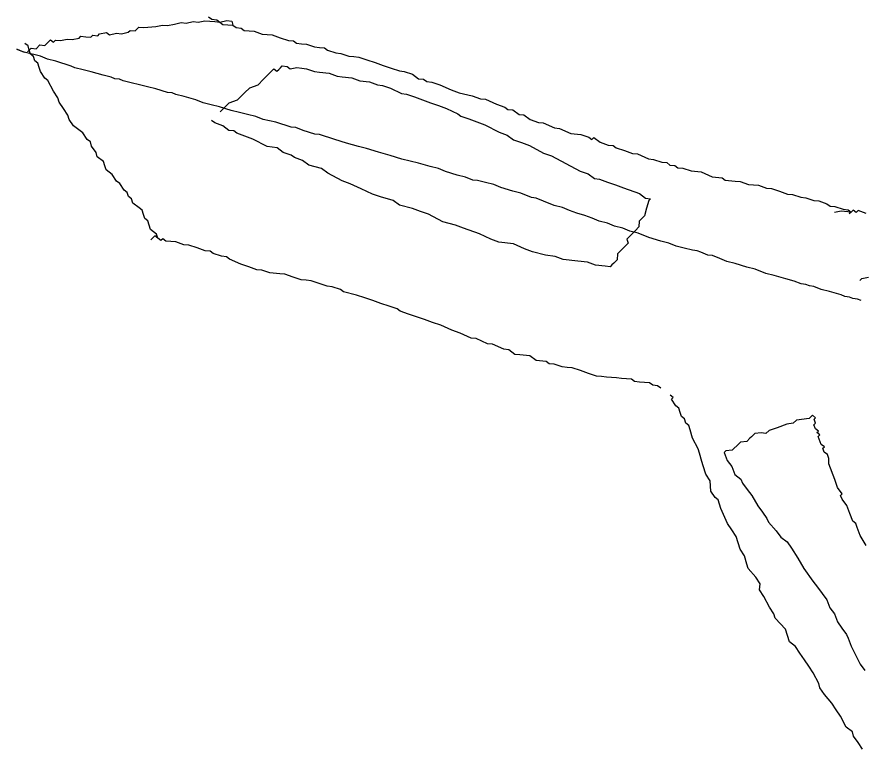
# Model space of a CAD drawing. Extents: x 229 to 776, y 34 to 447.
# Drawn here: x 228.9 to 444.3, y 260.5 to 447.2 of the extents above; entities that cross this region are included whole.
import ezdxf

# ---------------------------------------------------------------- set-up
doc = ezdxf.new("R2010")
doc.units = 0

msp = doc.modelspace()

# ---------------------------------------------------------------- linework, layer by layer
at = {"layer": '1', "color": 252}
for points in [[(231.618, 438.231, -161.239), (232.098, 438.708, -160.502), (232.098, 438.708, -160.502), (232.572, 439.191, -159.765), (233.837, 439.077, -159.154), (234.791, 440.04, -157.68), (234.791, 440.04, -157.68), (236.063, 439.926, -157.067), (236.536, 440.405, -156.332), (237.489, 441.365, -154.859), (238.281, 440.773, -154.984), (238.757, 441.254, -154.251), (240.029, 441.14, -153.634), (241.773, 441.507, -152.288), (243.039, 441.396, -151.673), (244.791, 441.76, -150.323), (244.791, 441.76, -150.323), (245.262, 442.244, -149.587), (246.537, 442.13, -148.976), (247.805, 442.014, -148.362), (248.284, 442.494, -147.626), (249.55, 442.382, -147.015), (250.021, 442.864, -146.278), (251.772, 443.227, -144.93), (252.566, 442.633, -145.055), (254.309, 443.002, -143.704), (255.58, 442.889, -143.094), (257.326, 443.256, -141.745), (257.8, 443.74, -141.01), (259.072, 443.625, -140.394), (260.019, 444.585, -138.923), (261.289, 444.472, -138.309), (264.308, 444.726, -136.347), (266.054, 445.092, -134.999), (267.323, 444.978, -134.387), (269.069, 445.343, -133.038), (270.813, 445.712, -131.69), (272.085, 445.6, -131.074), (273.827, 445.966, -129.729), (275.099, 445.851, -129.115), (276.847, 446.217, -127.768), (278.116, 446.106, -127.152), (279.381, 445.994, -126.543), (280.651, 445.878, -125.929), (282.392, 446.247, -124.581), (283.665, 446.13, -123.969), (283.984, 445.054, -124.834)], [(277.797, 447.181, -126.296), (278.588, 446.584, -126.417), (279.857, 446.472, -125.81), (280.651, 445.878, -125.929), (281.447, 445.283, -126.055), (282.715, 445.17, -125.443), (282.715, 445.17, -125.443), (283.984, 445.054, -124.834), (284.777, 444.46, -124.958), (284.777, 444.46, -124.958), (286.05, 444.348, -124.346), (286.843, 443.748, -124.469), (288.114, 443.638, -123.857), (289.386, 443.526, -123.242), (291.447, 442.818, -122.756), (291.447, 442.818, -122.756), (292.719, 442.702, -122.142), (293.989, 442.591, -121.531), (296.052, 441.881, -121.046), (298.118, 441.175, -120.557), (299.387, 441.056, -119.944), (300.18, 440.464, -120.067), (301.452, 440.348, -119.455), (302.717, 440.237, -118.847), (304.782, 439.526, -118.359), (306.052, 439.415, -117.744), (307.319, 439.303, -117.134), (308.115, 438.704, -117.26), (310.182, 437.995, -116.768), (311.45, 437.882, -116.157), (313.518, 437.175, -115.667), (314.785, 437.061, -115.06), (316.052, 436.948, -114.447), (318.119, 436.238, -113.957), (320.182, 435.531, -113.468), (322.246, 434.819, -112.98), (324.312, 434.111, -112.493), (326.379, 433.401, -112.006), (327.646, 433.295, -111.39), (329.712, 432.581, -110.906), (331.296, 431.391, -111.155), (332.565, 431.275, -110.541), (333.361, 430.686, -110.667), (334.633, 430.569, -110.054), (336.694, 429.857, -109.568), (339.556, 428.554, -109.204), (341.616, 427.849, -108.716), (344.95, 427.025, -107.615), (347.019, 426.315, -107.128), (348.285, 426.208, -106.517), (351.14, 424.902, -106.157), (353.211, 424.191, -105.666), (353.999, 423.601, -105.791), (355.274, 423.482, -105.179), (356.862, 422.294, -105.43), (358.131, 422.181, -104.815), (359.721, 420.99, -105.067), (361.786, 420.278, -104.576), (363.055, 420.169, -103.966), (365.914, 418.859, -103.601), (367.181, 418.749, -102.987), (370.042, 417.446, -102.626), (372.582, 417.217, -101.402), (374.644, 416.511, -100.915), (375.437, 415.913, -101.039), (375.918, 416.396, -100.301), (377.504, 415.208, -100.551), (377.504, 415.208, -100.551), (379.566, 414.499, -100.063), (380.836, 414.384, -99.4488), (381.632, 413.788, -99.5744), (383.696, 413.08, -99.0866), (385.76, 412.373, -98.5952), (387.031, 412.259, -97.9847), (389.886, 410.958, -97.6217), (391.16, 410.845, -97.0108), (393.223, 410.134, -96.5219), (394.493, 410.021, -95.9108), (395.292, 409.422, -96.0335), (396.559, 409.31, -95.4234), (397.352, 408.714, -95.5492), (398.625, 408.6, -94.9339), (400.69, 407.896, -94.4493), (403.228, 407.666, -93.2228), (406.081, 406.364, -92.8583), (408.625, 406.136, -91.6339), (409.417, 405.54, -91.757), (411.963, 405.31, -90.5357), (413.228, 405.199, -89.9214), (415.294, 404.485, -89.4391), (417.832, 404.261, -88.2102), (419.899, 403.551, -87.722), (421.165, 403.437, -87.1105), (423.232, 402.727, -86.6259), (425.295, 402.02, -86.1358), (426.565, 401.905, -85.5253), (428.631, 401.196, -85.0393), (429.896, 401.084, -84.4268), (431.965, 400.375, -83.9373), (433.231, 400.263, -83.3247), (435.298, 399.554, -82.8369), (436.091, 398.958, -82.9614), (437.359, 398.846, -82.3474), (439.424, 398.135, -81.8619), (440.695, 398.023, -81.25), (441.489, 397.429, -81.3729), (441.489, 397.429, -81.3729), (441.014, 396.945, -82.1125)], [(265.638, 390.15, -188.472), (265.638, 390.15, -188.472), (264.842, 390.748, -188.346), (264.842, 390.748, -188.346), (264.522, 391.822, -187.486), (263.73, 392.415, -187.364), (262.94, 393.009, -187.237), (262.617, 394.091, -186.374), (262.299, 395.166, -185.515), (261.512, 395.758, -185.389), (261.191, 396.834, -184.528), (261.191, 396.834, -184.528), (260.871, 397.911, -183.669), (260.076, 398.504, -183.546), (258.488, 399.689, -183.297), (258.172, 400.768, -182.43), (257.376, 401.365, -182.305), (257.057, 402.44, -181.449), (256.261, 403.033, -181.327), (255.147, 404.702, -180.337), (254.353, 405.299, -180.214), (253.237, 406.97, -179.23), (252.446, 407.566, -179.107), (252.446, 407.566, -179.107), (251.649, 408.16, -178.982), (251.649, 408.16, -178.982), (251.649, 408.16, -178.982), (251.334, 409.234, -178.12), (251.012, 410.311, -177.258), (249.421, 411.501, -177.012), (249.107, 412.578, -176.151), (247.994, 414.246, -175.164), (247.677, 415.325, -174.303), (247.677, 415.325, -174.303), (246.881, 415.915, -174.181), (246.881, 415.915, -174.181), (245.768, 417.587, -173.193), (243.385, 419.374, -172.82), (242.276, 421.04, -171.832), (242.276, 421.04, -171.832), (241.953, 422.117, -170.969), (240.843, 423.793, -169.985), (239.729, 425.458, -169.002), (239.408, 426.538, -168.139), (238.297, 428.207, -167.153), (236.867, 430.952, -165.306), (236.069, 431.545, -165.183), (236.069, 431.545, -165.183), (234.957, 433.217, -164.197), (234.957, 433.217, -164.197), (234.637, 434.294, -163.336), (234.32, 435.369, -162.471), (233.525, 435.963, -162.351), (233.525, 435.963, -162.351), (233.206, 437.041, -161.488), (233.206, 437.041, -161.488), (233.206, 437.041, -161.488), (232.415, 437.636, -161.365), (232.415, 437.636, -161.365), (232.098, 438.708, -160.502), (232.098, 438.708, -160.502), (231.777, 439.788, -159.64), (230.98, 440.383, -159.518), (230.98, 440.383, -159.518), (230.98, 440.383, -159.518), (230.98, 440.383, -159.518), (230.98, 440.383, -159.518), (230.98, 440.383, -159.518), (230.98, 440.383, -159.518)], [(444.028, 374.871, -132.649), (443.116, 375.244, -132.48), (441.935, 375.387, -133.249), (441.023, 375.762, -133.079), (439.843, 375.908, -133.845), (438.933, 376.282, -133.675), (435.928, 377.172, -134.105), (433.836, 377.69, -134.703), (432.013, 378.438, -134.365), (430.832, 378.583, -135.131), (429.922, 378.955, -134.963), (428.74, 379.099, -135.729), (426.919, 379.847, -135.39), (424.826, 380.367, -135.988), (421.823, 381.256, -136.418), (419.73, 381.775, -137.015), (416.995, 382.896, -136.508), (414.903, 383.413, -137.106), (411.9, 384.305, -137.535), (409.808, 384.822, -138.132), (407.986, 385.57, -137.794), (406.162, 386.318, -137.456), (404.98, 386.463, -138.222), (403.156, 387.21, -137.885), (402.245, 387.582, -137.717), (401.066, 387.728, -138.483), (398.974, 388.246, -139.08), (396.881, 388.763, -139.679), (395.059, 389.51, -139.34), (392.966, 390.027, -139.939), (389.963, 390.92, -140.368), (387.226, 392.042, -139.861), (385.134, 392.559, -140.459), (383.31, 393.308, -140.12), (381.219, 393.826, -140.717), (379.395, 394.573, -140.379), (377.305, 395.09, -140.977), (375.48, 395.84, -140.64), (373.655, 396.588, -140.302), (371.564, 397.103, -140.899), (369.741, 397.851, -140.561), (367.915, 398.6, -140.224), (365.824, 399.118, -140.821), (363.087, 400.24, -140.315), (361.265, 400.986, -139.975), (360.084, 401.13, -140.744), (357.347, 402.253, -140.236), (355.257, 402.77, -140.834), (352.254, 403.662, -141.262), (350.429, 404.41, -140.924), (348.338, 404.927, -141.522), (346.246, 405.446, -142.119), (345.067, 405.589, -142.886), (343.242, 406.338, -142.548), (341.149, 406.856, -143.148), (338.147, 407.747, -143.575), (336.322, 408.495, -143.238), (334.233, 409.011, -143.834), (331.229, 409.904, -144.263), (329.136, 410.421, -144.862), (327.046, 410.939, -145.459), (324.04, 411.831, -145.887), (321.039, 412.722, -146.315), (318.035, 413.612, -146.745), (315.942, 414.131, -147.342), (312.94, 415.022, -147.77), (309.936, 415.913, -148.199), (306.021, 417.178, -148.459), (304.839, 417.324, -149.226), (301.836, 418.217, -149.655), (300.011, 418.963, -149.317), (298.834, 419.104, -150.083), (294.918, 420.372, -150.344), (291.646, 421.032, -151.708), (289.823, 421.78, -151.37), (287.729, 422.3, -151.968), (285.638, 422.818, -152.566), (283.549, 423.335, -153.162), (280.545, 424.225, -153.591), (278.453, 424.743, -154.188), (276.361, 425.26, -154.786), (274.538, 426.008, -154.448), (271.533, 426.901, -154.877), (269.441, 427.419, -155.476), (268.53, 427.792, -155.307), (267.351, 427.935, -156.072), (264.348, 428.827, -156.501), (262.256, 429.344, -157.099), (260.163, 429.864, -157.697), (258.072, 430.38, -158.294), (255.978, 430.898, -158.893), (255.067, 431.273, -158.724), (253.889, 431.415, -159.49), (252.975, 431.79, -159.321), (252.975, 431.79, -159.321), (250.884, 432.308, -159.918), (247.881, 433.199, -160.347), (245.79, 433.716, -160.944), (243.698, 434.235, -161.542), (242.786, 434.609, -161.373), (238.869, 435.874, -161.633), (236.778, 436.393, -162.231), (234.954, 437.141, -161.893), (230.772, 438.174, -163.088), (229.86, 438.549, -162.919), (228.948, 438.923, -162.751), (228.948, 438.923, -162.751), (228.948, 438.923, -162.751), (228.948, 438.923, -162.751), (228.948, 438.923, -162.751), (228.948, 438.923, -162.751), (230.772, 438.174, -163.088)], [(280.768, 422.998, -155.862), (281.212, 423.448, -155.088), (282.106, 424.343, -153.537), (282.997, 425.243, -151.989), (285.128, 425.997, -149.781), (286.911, 427.791, -146.682), (288.247, 429.136, -144.359), (290.381, 429.892, -142.149), (291.719, 431.238, -139.824), (293.056, 432.585, -137.502), (293.947, 433.483, -135.951), (294.392, 433.931, -135.176), (295.188, 433.34, -135.293), (295.638, 433.786, -134.517), (295.638, 433.786, -134.517), (295.638, 433.786, -134.517), (296.081, 434.234, -133.744), (296.528, 434.686, -132.968), (296.528, 434.686, -132.968), (296.528, 434.686, -132.968), (296.528, 434.686, -132.968), (297.77, 434.543, -132.307), (298.565, 433.95, -132.424), (300.254, 434.254, -130.989), (301.495, 434.111, -130.33), (302.739, 433.965, -129.67), (304.779, 433.23, -129.126), (306.022, 433.085, -128.466), (308.508, 432.799, -127.147), (310.548, 432.063, -126.604), (311.791, 431.917, -125.944), (314.276, 431.63, -124.625), (316.315, 430.893, -124.083), (318.802, 430.605, -122.765), (320.842, 429.868, -122.218), (322.087, 429.722, -121.559), (324.123, 428.989, -121.014), (326.963, 427.66, -120.585), (328.203, 427.517, -119.927), (330.242, 426.78, -119.382), (332.284, 426.043, -118.837), (334.325, 425.305, -118.294), (336.367, 424.568, -117.749), (338.407, 423.833, -117.205), (341.243, 422.503, -116.775), (342.039, 421.913, -116.891), (344.078, 421.176, -116.348), (346.118, 420.442, -115.801), (348.158, 419.704, -115.258), (351.792, 417.781, -114.944), (353.834, 417.044, -114.4), (355.429, 415.858, -114.631), (357.469, 415.123, -114.085), (359.506, 414.387, -113.543), (363.143, 412.463, -113.227), (365.182, 411.729, -112.684), (368.816, 409.807, -112.37), (372.452, 407.884, -112.056), (374.493, 407.146, -111.512), (376.085, 405.964, -111.743), (377.328, 405.82, -111.082), (379.37, 405.081, -110.538), (381.407, 404.346, -109.995), (383.448, 403.609, -109.452), (387.529, 402.135, -108.362), (389.123, 400.953, -108.59), (390.367, 400.808, -107.931), (390.367, 400.808, -107.931), (390.367, 400.808, -107.931), (390.367, 400.808, -107.931), (390.367, 400.808, -107.931), (390.367, 400.808, -107.931), (390.367, 400.808, -107.931), (390.367, 400.808, -107.931), (389.922, 400.359, -108.709), (389.382, 398.419, -111.146), (388.84, 396.481, -113.586), (387.504, 395.134, -115.909), (387.412, 393.645, -117.573), (386.52, 392.745, -119.122), (385.184, 391.399, -121.446), (384.291, 390.502, -122.996), (384.644, 389.459, -123.886), (383.752, 388.563, -125.436), (383.306, 388.113, -126.21), (383.306, 388.113, -126.21), (382.414, 387.216, -127.759), (382.414, 387.216, -127.759), (381.969, 386.768, -128.534), (381.877, 385.276, -130.199), (381.877, 385.276, -130.199), (381.877, 385.276, -130.199), (380.985, 384.38, -131.748), (380.539, 383.931, -132.522), (380.539, 383.931, -132.522), (380.539, 383.931, -132.522), (380.539, 383.931, -132.522), (380.539, 383.931, -132.522), (380.091, 383.483, -133.297), (380.091, 383.483, -133.297), (378.851, 383.626, -133.955), (376.365, 383.913, -135.274), (374.325, 384.651, -135.82), (371.84, 384.935, -137.139), (368.111, 385.37, -139.116), (366.071, 386.106, -139.659), (363.585, 386.394, -140.979), (360.302, 387.274, -142.182), (358.263, 388.011, -142.726), (355.428, 389.339, -143.154), (351.697, 389.771, -145.134), (349.657, 390.507, -145.68), (346.82, 391.835, -146.109), (342.741, 393.309, -147.196), (340.701, 394.044, -147.74), (337.417, 394.926, -148.945), (333.782, 396.848, -149.26), (331.744, 397.583, -149.803), (329.704, 398.321, -150.348), (326.421, 399.201, -151.553), (324.825, 400.386, -151.322), (321.541, 401.266, -152.525), (319.503, 402.004, -153.069), (316.663, 403.334, -153.499), (313.828, 404.662, -153.928), (311.788, 405.397, -154.471), (308.153, 407.321, -154.787), (306.56, 408.507, -154.553), (303.278, 409.385, -155.759), (301.684, 410.57, -155.527), (299.642, 411.308, -156.073), (298.844, 411.901, -155.958), (296.805, 412.636, -156.501), (295.211, 413.82, -156.27), (292.726, 414.109, -157.588), (289.091, 416.03, -157.904), (287.052, 416.768, -158.448), (285.01, 417.506, -158.993), (284.215, 418.097, -158.875), (282.97, 418.24, -159.538), (282.173, 418.834, -159.423), (281.377, 419.425, -159.308), (279.337, 420.161, -159.852), (279.337, 420.161, -159.852), (279.337, 420.161, -159.852), (279.337, 420.161, -159.852), (278.539, 420.755, -159.736), (278.539, 420.755, -159.736), (278.539, 420.755, -159.736), (278.539, 420.755, -159.736)], [(445.298, 397.086, -79.5381), (443.233, 397.798, -80.0264), (443.233, 397.798, -80.0264), (442.762, 397.314, -80.7608), (441.962, 397.913, -80.6362), (441.489, 397.429, -81.3729), (438.948, 397.656, -82.5975), (437.201, 397.286, -83.9473), (437.201, 397.286, -83.9473), (437.201, 397.286, -83.9473), (437.201, 397.286, -83.9473)], [(392.972, 352.558, -152.456), (392.18, 353.153, -152.329), (390.913, 353.265, -152.937), (390.113, 353.86, -152.817), (388.845, 353.974, -153.428), (387.572, 354.089, -154.042), (386.302, 354.203, -154.651), (385.507, 354.797, -154.53), (384.238, 354.914, -155.142), (382.971, 355.022, -155.753), (381.702, 355.14, -156.362), (380.431, 355.256, -156.977), (379.162, 355.365, -157.591), (377.888, 355.482, -158.203), (376.621, 355.597, -158.81), (374.556, 356.299, -159.303), (372.496, 357.01, -159.791), (370.428, 357.719, -160.276), (369.163, 357.835, -160.89), (367.89, 357.953, -161.504), (365.827, 358.661, -161.986), (364.556, 358.771, -162.602), (363.765, 359.368, -162.475), (361.223, 359.592, -163.706), (359.633, 360.784, -163.448), (357.092, 361.015, -164.674), (355.823, 361.124, -165.286), (354.235, 362.317, -165.039), (352.961, 362.429, -165.654), (350.106, 363.731, -166.015), (348.838, 363.845, -166.628), (345.977, 365.15, -166.989), (344.711, 365.261, -167.602), (341.849, 366.565, -167.967), (339.784, 367.277, -168.455), (336.928, 368.579, -168.819), (334.864, 369.283, -169.304), (332.799, 369.995, -169.792), (330.733, 370.702, -170.281), (328.67, 371.411, -170.767), (326.608, 372.118, -171.257), (325.814, 372.717, -171.132), (323.747, 373.424, -171.616), (321.686, 374.131, -172.109), (319.62, 374.837, -172.595), (317.556, 375.555, -173.081), (315.491, 376.254, -173.57), (312.157, 377.08, -174.67), (311.364, 377.675, -174.546), (309.299, 378.385, -175.034), (308.028, 378.503, -175.646), (305.963, 379.206, -176.132), (303.901, 379.913, -176.618), (302.635, 380.03, -177.235), (301.36, 380.145, -177.846), (299.298, 380.849, -178.33), (297.23, 381.563, -178.821), (295.966, 381.671, -179.434), (293.423, 381.899, -180.656), (291.361, 382.605, -181.147), (290.088, 382.724, -181.76), (288.028, 383.43, -182.244), (285.964, 384.143, -182.731), (283.104, 385.443, -183.098), (282.311, 386.04, -182.974), (281.042, 386.151, -183.578), (281.042, 386.151, -183.578), (278.978, 386.858, -184.072), (278.183, 387.453, -183.949), (276.912, 387.567, -184.561), (274.848, 388.278, -185.048), (272.784, 388.987, -185.538), (271.515, 389.099, -186.148), (269.446, 389.81, -186.637), (268.176, 389.923, -187.248), (266.908, 390.037, -187.86), (266.908, 390.037, -187.86), (266.112, 390.634, -187.737), (265.638, 390.15, -188.472), (264.048, 391.344, -188.222), (264.048, 391.344, -188.222), (264.048, 391.344, -188.222), (264.048, 391.344, -188.222), (263.571, 390.859, -188.959), (263.571, 390.859, -188.959), (263.571, 390.859, -188.959), (263.097, 390.377, -189.697)], [(443.703, 379.965, -128.426), (443.703, 379.965, -128.426), (444.179, 380.451, -127.685), (445.927, 380.816, -126.338)], [(444.346, 260.509, -212.417), (443.232, 262.182, -211.43), (442.117, 263.849, -210.446), (441.801, 264.928, -209.586), (440.213, 266.117, -209.337), (438.781, 268.865, -207.488), (437.668, 270.532, -206.504), (436.557, 272.204, -205.517), (434.646, 274.469, -204.407), (433.535, 276.141, -203.42), (433.213, 277.218, -202.559), (431.783, 279.964, -200.714), (430.669, 281.635, -199.731), (429.56, 283.303, -198.739), (428.445, 284.975, -197.758), (427.331, 286.641, -196.772), (425.745, 287.837, -196.522), (424.785, 291.062, -193.939), (422.083, 293.921, -192.706), (421.765, 294.999, -191.841), (420.651, 296.664, -190.856), (419.222, 299.411, -189.012), (418.109, 301.084, -188.026), (418.265, 302.641, -186.426), (417.155, 304.315, -185.442), (415.247, 306.577, -184.334), (414.929, 307.654, -183.472), (414.289, 309.802, -181.753), (413.178, 311.476, -180.764), (413.178, 311.476, -180.764), (412.219, 314.705, -178.181), (411.105, 316.375, -177.195), (409.994, 318.042, -176.209), (409.994, 318.042, -176.209), (408.241, 321.868, -173.504), (407.606, 324.02, -171.781), (406.812, 324.614, -171.655), (405.697, 326.286, -170.672), (405.538, 328.917, -168.21), (404.423, 330.588, -167.227), (404.423, 330.588, -167.227), (403.786, 332.739, -165.504), (403.462, 333.819, -164.644), (402.833, 335.971, -162.919), (402.516, 337.044, -162.059), (401.078, 339.788, -160.216), (400.438, 341.94, -158.492), (400.438, 341.94, -158.492), (400.125, 343.017, -157.63), (399.329, 343.609, -157.506), (399.329, 343.609, -157.506), (399.329, 343.609, -157.506), (399.011, 344.686, -156.642), (399.011, 344.686, -156.642), (398.216, 345.28, -156.519), (397.9, 346.36, -155.657), (397.582, 347.434, -154.796), (396.786, 348.028, -154.673), (395.674, 349.696, -153.688), (396.148, 350.178, -152.952), (396.148, 350.178, -152.952), (395.355, 350.776, -152.826), (395.355, 350.776, -152.826), (395.355, 350.776, -152.826), (395.355, 350.776, -152.826), (395.355, 350.776, -152.826)], [(445.345, 312.407, -157.142), (443.794, 315.004, -155.18), (443.036, 317.005, -153.331), (442.658, 318.005, -152.405), (441.864, 318.603, -152.295), (441.104, 320.604, -150.445), (440.348, 322.603, -148.594), (439.175, 324.202, -147.558), (438.797, 325.201, -146.633), (439.211, 325.604, -145.816), (438.039, 327.202, -144.781), (437.281, 329.202, -142.932), (435.766, 333.203, -139.228), (435.803, 334.602, -137.487), (435.426, 335.602, -136.56), (434.632, 336.202, -136.452), (434.632, 336.202, -136.452), (434.632, 336.202, -136.452), (434.252, 337.203, -135.526), (434.667, 337.604, -134.709), (433.874, 338.202, -134.6), (433.115, 340.202, -132.749), (433.53, 340.603, -131.935), (432.737, 341.202, -131.824), (433.152, 341.604, -131.007), (432.358, 342.201, -130.899), (431.981, 343.201, -129.973), (432.395, 343.603, -129.156), (432.015, 344.604, -128.232), (432.43, 345.006, -127.414), (432.43, 345.006, -127.414), (431.639, 345.604, -127.305), (431.639, 345.604, -127.305), (431.639, 345.604, -127.305), (431.639, 345.604, -127.305), (431.639, 345.604, -127.305), (431.639, 345.604, -127.305), (431.639, 345.604, -127.305), (431.639, 345.604, -127.305), (431.639, 345.604, -127.305), (431.221, 345.202, -128.122), (430.807, 344.8, -128.939), (427.56, 344.39, -131.986), (426.73, 343.587, -133.618), (425.104, 343.382, -135.143), (422.65, 342.374, -138.297), (420.612, 341.766, -140.638), (419.782, 340.963, -142.271), (418.572, 341.16, -142.979), (416.949, 340.955, -144.501), (416.12, 340.152, -146.133), (415.704, 339.75, -146.95), (414.873, 338.947, -148.583), (413.25, 338.741, -150.107), (412.421, 337.938, -151.739), (411.588, 337.133, -153.371), (411.175, 336.732, -154.189), (409.551, 336.527, -155.711), (409.136, 336.127, -156.527), (409.136, 336.127, -156.527), (409.136, 336.127, -156.527), (409.136, 336.127, -156.527), (409.136, 336.127, -156.527), (409.136, 336.127, -156.527), (409.136, 336.127, -156.527), (409.136, 336.127, -156.527), (409.136, 336.127, -156.527), (409.136, 336.127, -156.527), (409.895, 334.127, -158.379), (411.064, 332.528, -159.415), (411.823, 330.527, -161.265), (413.41, 329.332, -161.483), (413.791, 328.329, -162.408), (414.961, 326.731, -163.444), (416.135, 325.134, -164.478), (417.685, 322.536, -166.438), (418.858, 320.937, -167.473), (420.033, 319.339, -168.506), (420.409, 318.34, -169.432), (422.376, 316.141, -170.577), (423.55, 314.543, -171.612), (425.138, 313.347, -171.83), (426.308, 311.749, -172.866), (427.861, 309.15, -174.826), (429.412, 306.553, -176.786), (431.758, 303.356, -178.856), (432.929, 301.757, -179.89), (434.101, 300.16, -180.925), (435.275, 298.56, -181.96), (436.033, 296.561, -183.81), (437.205, 294.962, -184.844), (437.964, 292.962, -186.695), (439.135, 291.364, -187.729), (440.308, 289.765, -188.766), (440.687, 288.764, -189.691), (441.444, 286.767, -191.541), (443.751, 282.168, -195.355), (444.925, 280.569, -196.387)]]:
    msp.add_polyline3d(points, dxfattribs=at)

doc.saveas('drawing.dxf')
